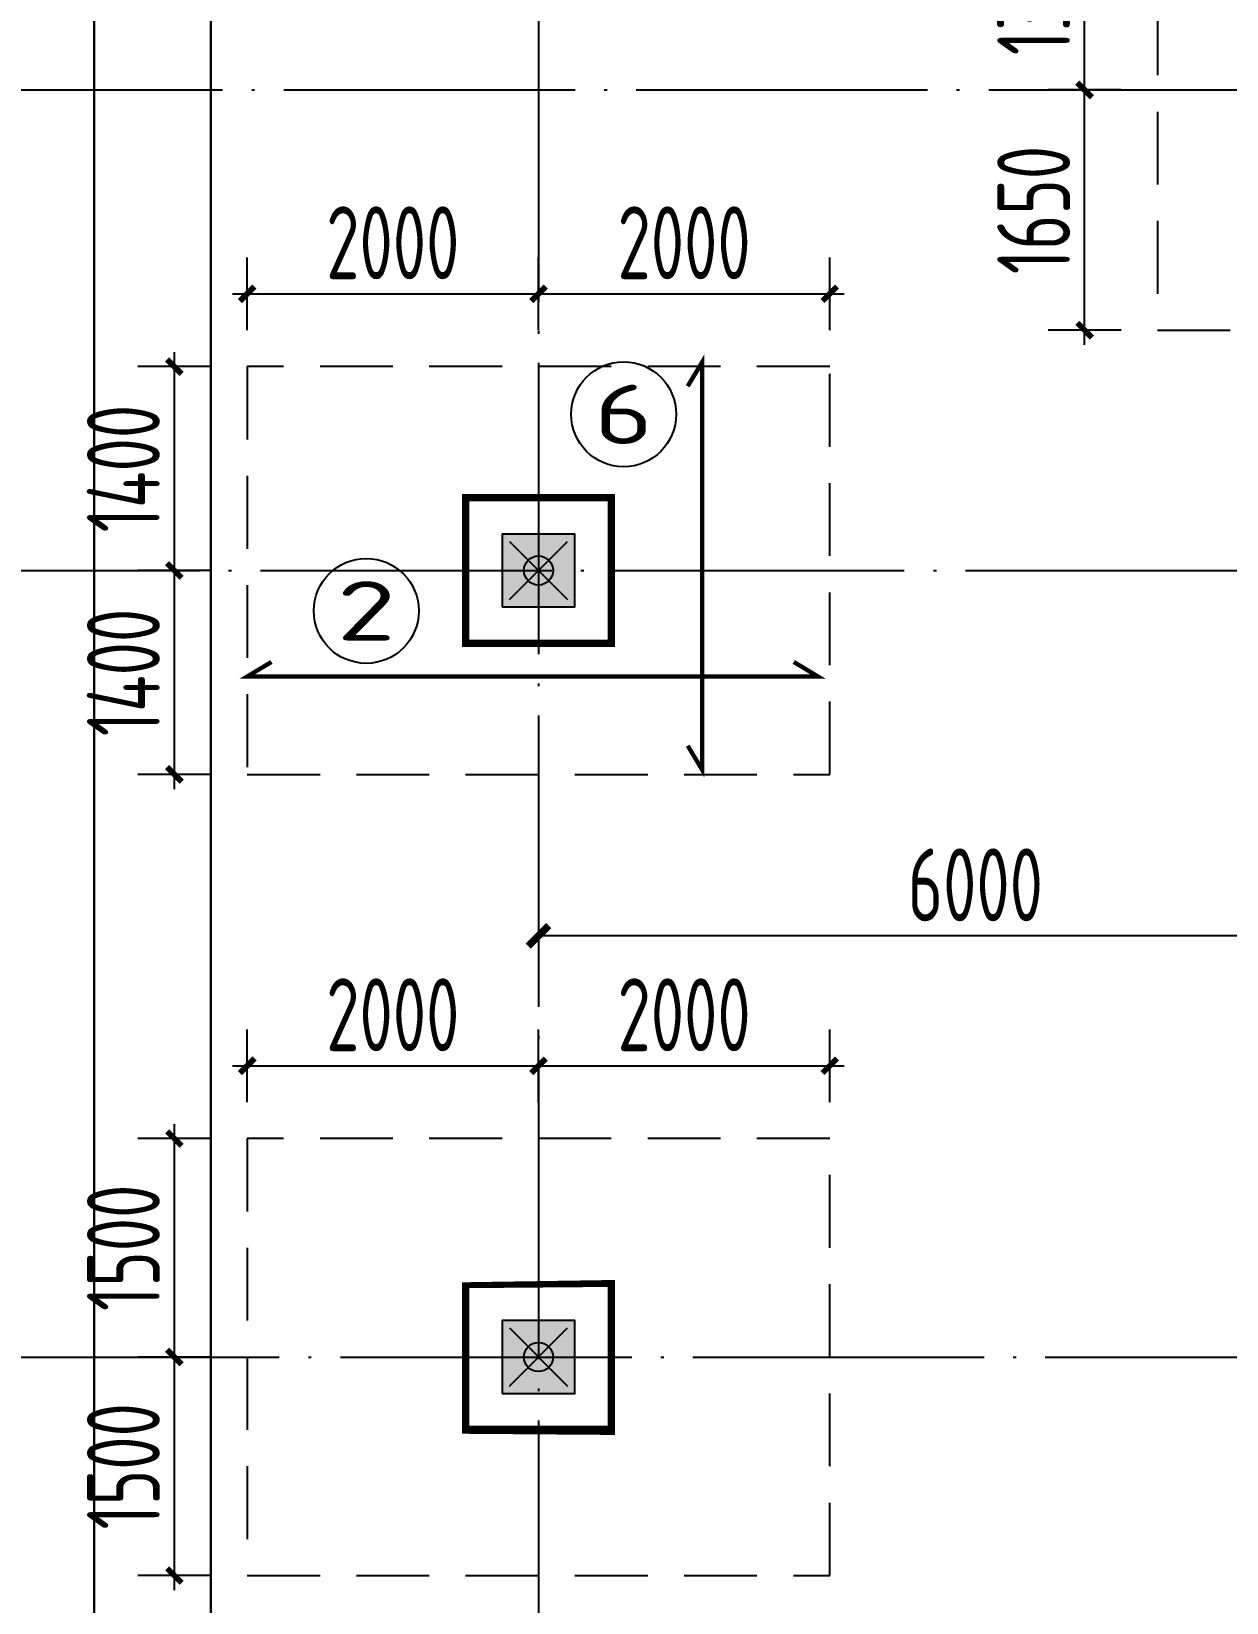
# Model space of a CAD drawing. Extents: x -57409 to 252654, y -8259 to 229119.
# Drawn here: x 131196 to 139402, y 89177 to 99964 of the extents above; entities that cross this region are included whole.
import ezdxf
from ezdxf.enums import TextEntityAlignment as Align

# ---------------------------------------------------------------- set-up
doc = ezdxf.new("R2010")
doc.units = 0
doc.header["$LTSCALE"] = 100
doc.header["$PDMODE"] = 35
doc.header["$PDSIZE"] = 200
doc.linetypes.add('DASHED', pattern=[0.75, 0.5, -0.25])
doc.linetypes.add('DOTE', pattern=[2.4200000000000004, 2, -0.2, 0.02, -0.2])
doc.layers.get('0').update_dxf_attribs({"linetype": 'CONTINUOUS'})
doc.layers.get('Defpoints').update_dxf_attribs({"linetype": 'CONTINUOUS'})
for name, color, linetype in [('B-TEXT', 3, 'CONTINUOUS'), ('codim', 7, 'CONTINUOUS'), ('COLU', 7, 'CONTINUOUS'), ('CT', 2, 'CONTINUOUS'), ('dote', 253, 'DOTE'), ('h填实-柱墙', 254, 'CONTINUOUS'), ('Z-AXIS', 3, 'CONTINUOUS'), ('Z-TEXT', 2, 'CONTINUOUS'), ('z柱下板带', 140, 'CONTINUOUS'), ('板底钢筋', 24, 'CONTINUOUS')]:
    doc.layers.add(name, color=color, linetype=linetype)
doc.layers.add('重心计算', color=7, linetype='CONTINUOUS', plot=False)
doc.styles.add('_TCH_AXIS', font='tssdeng.shx', dxfattribs={"width": 0.7, "bigfont": 'tssdchn.shx'})
doc.styles.add('COMPLEX', font='tssdeng.shx', dxfattribs={"width": 0.7, "bigfont": 'tssdchn.shx'})
doc.styles.add('Jgcad-DIM', font='tssdeng.shx', dxfattribs={"width": 0.7, "bigfont": 'tssdchn.shx'})
doc.styles.add('TSSD_Dimension', font='tssdeng.shx', dxfattribs={"width": 0.7})
doc.dimstyles.new('TSSD_100_100$0', dxfattribs={"dimtxt": 300, "dimasz": 100, "dimexe": 100, "dimexo": 250, "dimgap": 100, "dimtad": 1, "dimdec": 0, "dimzin": 0, "dimdsep": 46, "dimtxsty": 'TSSD_Dimension', "dimblk": '_tsdbk', "dimblk1": '_tsdbk', "dimblk2": '_tsdbk', "dimsah": 1, "dimcen": 0, "dimdle": 100, "dimclrt": 7, "dimadec": 0, "dimazin": 0, "dimtfac": 1, "dimtdec": 0, "dimtix": 1, "dimtmove": 2, "dimatfit": 3, "dimldrblk": '_tsdbk', "dimfxl": 1, "dimtolj": 1, "dimtzin": 0, "dimarcsym": 0})

# ---------------------------------------------------------------- blocks, each defined once
blk = doc.blocks.new('_tsdbk')
blk.add_line((-1, 0), (0, 0))
at = {"const_width": 0.5}
blk.add_lwpolyline([(-0.7000000000000001, -0.7000000000000001), (0.7000000000000001, 0.7000000000000001)], dxfattribs=at)
blk = doc.blocks.new('*D212')
at = {"layer": 'Defpoints', "color": 0}
for p in [(134677.6411610185, 94763.24189518913), (140677.6462207774, 94763.24189518936), (134677.6411610185, 93754.77070954102)]:
    blk.add_point(p, dxfattribs=at)
at = {"layer": 'Z-AXIS', "color": 0, "lineweight": -2}
for p, q in [((134677.6411610185, 94513.24189518913), (134677.6411610185, 93654.77070954102)), ((140677.6462207774, 94513.24189518936), (140677.6462207774, 93654.77070954102)), ((140577.6462207774, 93754.77070954102), (134777.6411610185, 93754.77070954102))]:
    blk.add_line(p, q, dxfattribs=at)
at = {"layer": 'Z-AXIS', "color": 0, "lineweight": -2, "xscale": 100, "yscale": 100, "zscale": 100, "rotation": 180}
blk.add_blockref('_tsdbk', (134677.6411610185, 93754.77070954102), dxfattribs=at)
at = {"layer": 'Z-AXIS', "color": 0, "lineweight": -2, "xscale": 100, "yscale": 100, "zscale": 100}
blk.add_blockref('_tsdbk', (140677.6462207774, 93754.77070954102), dxfattribs=at)
at = {"layer": 'Z-AXIS', "color": 7, "insert": (137677.643690898, 94104.77070954102), "char_height": 500, "attachment_point": 5, "style": 'TSSD_Dimension'}
blk.add_mtext('\\A1;6000', dxfattribs=at)
blk = doc.blocks.new('_AXISO')
blk.add_circle((2.273736754432321e-13, -5.684341886080801e-14), 0.5)
at = {"layer": 'B-TEXT', "style": 'COMPLEX', "width": 1.450892857142857}
blk.add_attdef('A', text='', height=0.56, dxfattribs=at).set_placement((0.2493750000001, -0.2800000000000296), (0.7493750000001, -0.2800000000000296), align=Align.FIT)
blk = doc.blocks.new('_ArchTick')
at = {"color": 0, "linetype": 'ByBlock', "const_width": 0.4}
blk.add_lwpolyline([(-0.5, -0.5), (0.5, 0.5)], dxfattribs=at)
blk = doc.blocks.new('*D1416')
at = {"layer": 'codim', "color": 7, "lineweight": -2}
for p, q in [((138677.6462207773, 99562.72304206315), (138177.6462207773, 99562.72304206315)), ((138677.6462207773, 97912.72304206321), (138177.6462207773, 97912.72304206321))]:
    blk.add_line(p, q, dxfattribs=at)
at = {"layer": 'codim', "color": 0, "lineweight": -2}
blk.add_line((138427.6462207773, 97812.72304206321), (138427.6462207773, 99662.72304206315), dxfattribs=at)
at = {"layer": 'Defpoints', "color": 0}
for p in [(138427.6462207773, 99562.72304206315), (138927.6462207773, 99562.72304206315), (138927.6462207773, 97912.72304206321)]:
    blk.add_point(p, dxfattribs=at)
at = {"layer": 'codim', "color": 0, "lineweight": -2, "xscale": 100, "yscale": 100, "zscale": 100}
for p, rotation in [((138427.6462207773, 99562.72304206315), 90), ((138427.6462207773, 97912.72304206321), 270)]:
    blk.add_blockref('_ArchTick', p, dxfattribs=dict(at, rotation=rotation))
at = {"layer": 'codim', "color": 1, "insert": (138077.6462207773, 98737.7230420632), "char_height": 500, "attachment_point": 5, "rotation": 90, "style": 'Jgcad-DIM'}
blk.add_mtext('\\A1;1650', dxfattribs=at)
blk = doc.blocks.new('*D1417')
at = {"layer": 'codim', "color": 0, "lineweight": -2}
blk.add_line((138427.6462207773, 99462.72304206315), (138427.6462207773, 101012.7230420634), dxfattribs=at)
at = {"layer": 'codim', "color": 7, "lineweight": -2}
for p, q in [((138677.6462207773, 100912.7230420634), (138177.6462207773, 100912.7230420634)), ((138677.6462207773, 99562.72304206315), (138177.6462207773, 99562.72304206315))]:
    blk.add_line(p, q, dxfattribs=at)
at = {"layer": 'Defpoints', "color": 0}
for p in [(138427.6462207773, 100912.7230420634), (138927.6462207773, 100912.7230420634), (138927.6462207773, 99562.72304206315)]:
    blk.add_point(p, dxfattribs=at)
at = {"layer": 'codim', "color": 0, "lineweight": -2, "xscale": 100, "yscale": 100, "zscale": 100}
for p, rotation in [((138427.6462207773, 100912.7230420634), 90), ((138427.6462207773, 99562.72304206315), 270)]:
    blk.add_blockref('_ArchTick', p, dxfattribs=dict(at, rotation=rotation))
at = {"layer": 'codim', "color": 1, "insert": (138077.6462207773, 100237.7230420633), "char_height": 500, "attachment_point": 5, "rotation": 90, "style": 'Jgcad-DIM'}
blk.add_mtext('\\A1;1350', dxfattribs=at)
blk = doc.blocks.new('*D972')
at = {"layer": 'codim', "color": 0, "lineweight": -2}
blk.add_line((132177.6411610185, 89262.72304205902), (132177.6411610185, 90962.72304205898), dxfattribs=at)
at = {"layer": 'codim', "color": 7, "lineweight": -2}
for p, q in [((132427.6411610186, 90862.72304205898), (131927.6411610185, 90862.72304205898)), ((132427.6411610185, 89362.72304205902), (131927.6411610185, 89362.72304205902))]:
    blk.add_line(p, q, dxfattribs=at)
at = {"layer": 'Defpoints', "color": 0}
for p in [(132177.6411610185, 90862.72304205898), (132677.6411610186, 90862.72304205898), (132677.6411610185, 89362.72304205902)]:
    blk.add_point(p, dxfattribs=at)
at = {"layer": 'codim', "color": 0, "lineweight": -2, "xscale": 100, "yscale": 100, "zscale": 100}
for p, rotation in [((132177.6411610185, 90862.72304205898), 90), ((132177.6411610185, 89362.72304205902), 270)]:
    blk.add_blockref('_ArchTick', p, dxfattribs=dict(at, rotation=rotation))
at = {"layer": 'codim', "color": 1, "insert": (131827.6411610185, 90112.723042059), "char_height": 500, "attachment_point": 5, "rotation": 90, "style": 'Jgcad-DIM'}
blk.add_mtext('\\A1;1500', dxfattribs=at)
blk = doc.blocks.new('*D973')
at = {"layer": 'codim', "color": 0, "lineweight": -2}
blk.add_line((132177.6411610185, 90762.72304205898), (132177.6411610185, 92462.72304205896), dxfattribs=at)
at = {"layer": 'codim', "color": 7, "lineweight": -2}
for p, q in [((132427.6411610186, 92362.72304205896), (131927.6411610185, 92362.72304205896)), ((132427.6411610186, 90862.72304205898), (131927.6411610185, 90862.72304205898))]:
    blk.add_line(p, q, dxfattribs=at)
at = {"layer": 'Defpoints', "color": 0}
for p in [(132177.6411610185, 92362.72304205896), (132677.6411610186, 92362.72304205896), (132677.6411610186, 90862.72304205898)]:
    blk.add_point(p, dxfattribs=at)
at = {"layer": 'codim', "color": 0, "lineweight": -2, "xscale": 100, "yscale": 100, "zscale": 100}
for p, rotation in [((132177.6411610185, 92362.72304205896), 90), ((132177.6411610185, 90862.72304205898), 270)]:
    blk.add_blockref('_ArchTick', p, dxfattribs=dict(at, rotation=rotation))
at = {"layer": 'codim', "color": 1, "insert": (131827.6411610185, 91612.72304205898), "char_height": 500, "attachment_point": 5, "rotation": 90, "style": 'Jgcad-DIM'}
blk.add_mtext('\\A1;1500', dxfattribs=at)
blk = doc.blocks.new('*D974')
at = {"layer": 'codim', "color": 7, "lineweight": -2}
for p, q in [((132677.6411610186, 92612.72304205896), (132677.6411610186, 93112.72304205896)), ((134677.6411610185, 92612.72304205892), (134677.6411610185, 93112.72304205896))]:
    blk.add_line(p, q, dxfattribs=at)
at = {"layer": 'codim', "color": 0, "lineweight": -2}
blk.add_line((132577.6411610186, 92862.72304205896), (134777.6411610185, 92862.72304205896), dxfattribs=at)
at = {"layer": 'Defpoints', "color": 0}
for p in [(134677.6411610185, 92862.72304205896), (132677.6411610186, 92362.72304205896), (134677.6411610185, 92362.72304205892)]:
    blk.add_point(p, dxfattribs=at)
at = {"layer": 'codim', "color": 0, "lineweight": -2, "xscale": 100, "yscale": 100, "zscale": 100, "rotation": 180}
blk.add_blockref('_ArchTick', (132677.6411610186, 92862.72304205896), dxfattribs=at)
at = {"layer": 'codim', "color": 0, "lineweight": -2, "xscale": 100, "yscale": 100, "zscale": 100}
blk.add_blockref('_ArchTick', (134677.6411610185, 92862.72304205896), dxfattribs=at)
at = {"layer": 'codim', "color": 1, "insert": (133677.6411610185, 93212.72304205896), "char_height": 500, "attachment_point": 5, "style": 'Jgcad-DIM'}
blk.add_mtext('\\A1;2000', dxfattribs=at)
blk = doc.blocks.new('*D975')
at = {"layer": 'codim', "color": 7, "lineweight": -2}
for p, q in [((134677.6411610185, 92612.72304205892), (134677.6411610185, 93112.72304205896)), ((136677.6411610185, 92612.72304205892), (136677.6411610185, 93112.72304205896))]:
    blk.add_line(p, q, dxfattribs=at)
at = {"layer": 'codim', "color": 0, "lineweight": -2}
blk.add_line((134577.6411610185, 92862.72304205896), (136777.6411610185, 92862.72304205896), dxfattribs=at)
at = {"layer": 'Defpoints', "color": 0}
for p in [(136677.6411610185, 92862.72304205896), (134677.6411610185, 92362.72304205892), (136677.6411610185, 92362.72304205892)]:
    blk.add_point(p, dxfattribs=at)
at = {"layer": 'codim', "color": 0, "lineweight": -2, "xscale": 100, "yscale": 100, "zscale": 100, "rotation": 180}
blk.add_blockref('_ArchTick', (134677.6411610185, 92862.72304205896), dxfattribs=at)
at = {"layer": 'codim', "color": 0, "lineweight": -2, "xscale": 100, "yscale": 100, "zscale": 100}
blk.add_blockref('_ArchTick', (136677.6411610185, 92862.72304205896), dxfattribs=at)
at = {"layer": 'codim', "color": 1, "insert": (135677.6411610185, 93212.72304205896), "char_height": 500, "attachment_point": 5, "style": 'Jgcad-DIM'}
blk.add_mtext('\\A1;2000', dxfattribs=at)
blk = doc.blocks.new('*D976')
at = {"layer": 'codim', "color": 0, "lineweight": -2}
blk.add_line((132177.6411610185, 94762.72304206324), (132177.6411610185, 96362.72304206327), dxfattribs=at)
at = {"layer": 'codim', "color": 7, "lineweight": -2}
for p, q in [((132427.6411610185, 96262.72304206327), (131927.6411610185, 96262.72304206327)), ((132427.6411610185, 94862.72304206324), (131927.6411610185, 94862.72304206324))]:
    blk.add_line(p, q, dxfattribs=at)
at = {"layer": 'Defpoints', "color": 0}
for p in [(132177.6411610185, 96262.72304206327), (132677.6411610185, 96262.72304206327), (132677.6411610185, 94862.72304206324)]:
    blk.add_point(p, dxfattribs=at)
at = {"layer": 'codim', "color": 0, "lineweight": -2, "xscale": 100, "yscale": 100, "zscale": 100}
for p, rotation in [((132177.6411610185, 96262.72304206327), 90), ((132177.6411610185, 94862.72304206324), 270)]:
    blk.add_blockref('_ArchTick', p, dxfattribs=dict(at, rotation=rotation))
at = {"layer": 'codim', "color": 1, "insert": (131827.6411610185, 95562.72304206327), "char_height": 500, "attachment_point": 5, "rotation": 90, "style": 'Jgcad-DIM'}
blk.add_mtext('\\A1;1400', dxfattribs=at)
blk = doc.blocks.new('*D977')
at = {"layer": 'codim', "color": 0, "lineweight": -2}
blk.add_line((132177.6411610185, 96162.72304206327), (132177.6411610185, 97762.72304206342), dxfattribs=at)
at = {"layer": 'codim', "color": 7, "lineweight": -2}
for p, q in [((132427.6411610185, 97662.72304206342), (131927.6411610185, 97662.72304206342)), ((132427.6411610185, 96262.72304206327), (131927.6411610185, 96262.72304206327))]:
    blk.add_line(p, q, dxfattribs=at)
at = {"layer": 'Defpoints', "color": 0}
for p in [(132177.6411610185, 97662.72304206342), (132677.6411610185, 97662.72304206342), (132677.6411610185, 96262.72304206327)]:
    blk.add_point(p, dxfattribs=at)
at = {"layer": 'codim', "color": 0, "lineweight": -2, "xscale": 100, "yscale": 100, "zscale": 100}
for p, rotation in [((132177.6411610185, 97662.72304206342), 90), ((132177.6411610185, 96262.72304206327), 270)]:
    blk.add_blockref('_ArchTick', p, dxfattribs=dict(at, rotation=rotation))
at = {"layer": 'codim', "color": 1, "insert": (131827.6411610185, 96962.72304206336), "char_height": 500, "attachment_point": 5, "rotation": 90, "style": 'Jgcad-DIM'}
blk.add_mtext('\\A1;1400', dxfattribs=at)
blk = doc.blocks.new('*D978')
at = {"layer": 'codim', "color": 7, "lineweight": -2}
for p, q in [((132677.6411610185, 97912.72304206342), (132677.6411610185, 98412.72304206342)), ((134677.6411610186, 97912.72304206342), (134677.6411610186, 98412.72304206342))]:
    blk.add_line(p, q, dxfattribs=at)
at = {"layer": 'codim', "color": 0, "lineweight": -2}
blk.add_line((132577.6411610185, 98162.72304206342), (134777.6411610186, 98162.72304206342), dxfattribs=at)
at = {"layer": 'Defpoints', "color": 0}
for p in [(134677.6411610186, 98162.72304206342), (132677.6411610185, 97662.72304206342), (134677.6411610186, 97662.72304206342)]:
    blk.add_point(p, dxfattribs=at)
at = {"layer": 'codim', "color": 0, "lineweight": -2, "xscale": 100, "yscale": 100, "zscale": 100, "rotation": 180}
blk.add_blockref('_ArchTick', (132677.6411610185, 98162.72304206342), dxfattribs=at)
at = {"layer": 'codim', "color": 0, "lineweight": -2, "xscale": 100, "yscale": 100, "zscale": 100}
blk.add_blockref('_ArchTick', (134677.6411610186, 98162.72304206342), dxfattribs=at)
at = {"layer": 'codim', "color": 1, "insert": (133677.6411610185, 98512.72304206342), "char_height": 500, "attachment_point": 5, "style": 'Jgcad-DIM'}
blk.add_mtext('\\A1;2000', dxfattribs=at)
blk = doc.blocks.new('*D979')
at = {"layer": 'codim', "color": 7, "lineweight": -2}
for p, q in [((134677.6411610186, 97912.72304206342), (134677.6411610186, 98412.72304206342)), ((136677.6411610185, 97912.72304206323), (136677.6411610185, 98412.72304206342))]:
    blk.add_line(p, q, dxfattribs=at)
at = {"layer": 'codim', "color": 0, "lineweight": -2}
blk.add_line((134577.6411610186, 98162.72304206342), (136777.6411610185, 98162.72304206342), dxfattribs=at)
at = {"layer": 'Defpoints', "color": 0}
for p in [(136677.6411610185, 98162.72304206342), (134677.6411610186, 97662.72304206342), (136677.6411610185, 97662.72304206323)]:
    blk.add_point(p, dxfattribs=at)
at = {"layer": 'codim', "color": 0, "lineweight": -2, "xscale": 100, "yscale": 100, "zscale": 100, "rotation": 180}
blk.add_blockref('_ArchTick', (134677.6411610186, 98162.72304206342), dxfattribs=at)
at = {"layer": 'codim', "color": 0, "lineweight": -2, "xscale": 100, "yscale": 100, "zscale": 100}
blk.add_blockref('_ArchTick', (136677.6411610185, 98162.72304206342), dxfattribs=at)
at = {"layer": 'codim', "color": 1, "insert": (135677.6411610185, 98512.72304206342), "char_height": 500, "attachment_point": 5, "style": 'Jgcad-DIM'}
blk.add_mtext('\\A1;2000', dxfattribs=at)
blk = doc.blocks.new('后浇带现场')
at = {"color": 6, "lineweight": 30}
for points in [[(806265.1024494087, 663345.6796154073), (787753.5622741231, 674230.0739679234), (759206.97510309, 674230.0739679402), (759206.97510309, 625070.0739679486)], [(805859.6177360527, 662656.0549731306), (787535.79750206, 673430.0739679234), (760006.97510309, 673430.0739679392), (760006.97510309, 625070.0739679486)]]:
    blk.add_lwpolyline(points, dxfattribs=at)

msp = doc.modelspace()

# ---------------------------------------------------------------- hatches: boundary and pattern name
at = {"layer": 'h填实-柱墙'}
for points in [[(134427.6411610178, 96012.72304206234), (134927.6411610185, 96012.72304206187), (134927.6411610177, 96512.72304206502), (134427.6411610189, 96512.7230420635)], [(134427.6411610176, 90612.72304205826), (134927.6411610167, 90612.72304205943), (134927.6411610175, 91112.72304205838), (134427.6411610166, 91112.7230420592)]]:
    msp.add_hatch(color=256, dxfattribs=at).paths.add_polyline_path(points)

# ---------------------------------------------------------------- linework, layer by layer
at = {"layer": 'COLU'}
for points in [[(134427.6411610178, 96012.72304206234), (134927.6411610185, 96012.72304206187), (134927.6411610177, 96512.72304206502), (134427.6411610189, 96512.7230420635)], [(134427.6411610176, 90612.72304205826), (134927.6411610167, 90612.72304205943), (134927.6411610175, 91112.72304205838), (134427.6411610166, 91112.7230420592)]]:
    msp.add_lwpolyline(points, close=True, dxfattribs=at)
at = {"layer": 'CT', "const_width": 49.99999999999999}
for points in [[(134177.6411610181, 95762.72304206374), (135177.6411610182, 95762.72304206245), (135177.6411610192, 96762.72304206269), (134177.6411610191, 96762.72304206374)], [(134177.641161018, 90362.72304205768), (135177.6411610181, 90362.72304206001), (135177.6411610162, 91362.72304206013), (134177.641161016, 91362.72304205791)]]:
    msp.add_lwpolyline(points, close=True, dxfattribs=at)
at = {"layer": 'dote', "ltscale": 10}
for p, q in [((134677.6411610168, 218687.8779629263), (134677.6411610188, 79862.72304205815)), ((120828.8422570885, 99562.72304206315), (140677.6462207773, 99562.72304206315)), ((72269.46474777008, 96262.72304206375), (151777.6411610168, 96262.72304206315)), ((80077.64116101939, 90862.72304205617), (151777.6411610175, 90862.72304205978))]:
    msp.add_line(p, q, dxfattribs=at)
at = {"layer": 'z柱下板带', "linetype": 'DASHED', "ltscale": 10}
for points in [[(138927.6411610175, 97912.7230420619), (142927.6411610175, 97912.7230420619), (142927.6411610175, 100912.7230420619), (138927.6411610175, 100912.7230420619)], [(132677.6411610169, 89362.72304205896), (136677.6411610169, 89362.72304205896), (136677.6411610169, 92362.72304205896), (132677.6411610169, 92362.72304205896)]]:
    msp.add_lwpolyline(points, close=True, dxfattribs=at)
at = {"layer": 'z柱下板带', "color": 181, "linetype": 'DASHED', "ltscale": 10}
msp.add_lwpolyline([(132677.6411610184, 94862.72304206301), (136677.6411610184, 94862.72304206301), (136677.6411610184, 97662.72304206301), (132677.6411610184, 97662.72304206301)], close=True, dxfattribs=at)
at = {"layer": '板底钢筋', "const_width": 30}
for points in [[(135702.3338072152, 95059.98343464511), (135802.3338072157, 94893.31625935214), (135802.3338072157, 97694.55031538568), (135702.3338072155, 97527.88314009312)], [(132844.3083363114, 95635.07872772461), (132677.6411610184, 95535.07872772409), (136596.741644221, 95535.07872772409), (136430.0744689284, 95635.07872772438)]]:
    msp.add_lwpolyline(points, dxfattribs=at)
at = {"layer": '重心计算', "color": 5}
for p in [(134677.6411610184, 96262.72304206301), (134677.6411610184, 96262.72304206301), (134677.6411610184, 96262.72304206302), (134677.6411610169, 90862.72304205896), (134677.6411610169, 90862.72304205896), (134677.6411610169, 90862.72304205898)]:
    msp.add_point(p, dxfattribs=at)

# ---------------------------------------------------------------- block references
at = {"color": 3, "lineweight": 30}
msp.add_blockref('后浇带现场', (-627579.0991567412, -547267.3510589206), dxfattribs=at)
at = {"layer": 'Z-TEXT'}
ref = msp.add_blockref('_AXISO', (135262.5401386492, 97335.22995952799), dxfattribs=dict(at, xscale=720.0000000000074, yscale=720, zscale=720, rotation=359.9996457873825))
ref.add_attrib('A', '6', dxfattribs={"layer": 'Z-AXIS', "color": 7, "height": 407.2935059634514, "rotation": 359.9996457873888, "style": '_TCH_AXIS', "width": 1.999999999998255}).set_placement((135058.8921266914, 97131.58446553015), (135466.1856326467, 97131.58194756988), align=Align.FIT)
ref = msp.add_blockref('_AXISO', (133495.5536663759, 95985.41369688962), dxfattribs=dict(at, xscale=720.0000000000074, yscale=720, zscale=720, rotation=359.9996457873825))
ref.add_attrib('A', '2', dxfattribs={"layer": 'Z-AXIS', "color": 7, "height": 407.2935059634514, "rotation": 359.9996457873888, "style": '_TCH_AXIS', "width": 1.857142857141237}).set_placement((133291.9056544181, 95781.76820289178), (133699.1991603734, 95781.76568493151), align=Align.FIT)

# ---------------------------------------------------------------- dimensions: what is measured, and where the dimension line sits
at = {"layer": 'codim'}
for base, p1, p2, picture, middle in [((138427.6462207773, 100912.7230420634), (138927.6462207773, 99562.72304206315), (138927.6462207773, 100912.7230420634), '*D1417', (138077.6462207773, 100237.7230420633)), ((138427.6462207773, 99562.72304206315), (138927.6462207773, 97912.72304206321), (138927.6462207773, 99562.72304206315), '*D1416', (138077.6462207773, 98737.7230420632)), ((132177.6411610185, 97662.72304206342), (132677.6411610185, 96262.72304206327), (132677.6411610185, 97662.72304206342), '*D977', (131827.6411610185, 96962.72304206336)), ((132177.6411610185, 96262.72304206327), (132677.6411610185, 94862.72304206324), (132677.6411610185, 96262.72304206327), '*D976', (131827.6411610185, 95562.72304206327)), ((132177.6411610185, 92362.72304205896), (132677.6411610186, 90862.72304205898), (132677.6411610186, 92362.72304205896), '*D973', (131827.6411610185, 91612.72304205898)), ((132177.6411610185, 90862.72304205898), (132677.6411610185, 89362.72304205902), (132677.6411610186, 90862.72304205898), '*D972', (131827.6411610185, 90112.723042059))]:
    dim = msp.add_linear_dim(base=base, p1=p1, p2=p2, angle=90, dimstyle='TSSD_100_100$0', override={"dimtxt": 500, "dimexe": 250, "dimtxsty": 'Jgcad-DIM', "dimblk": 'ArchTick', "dimblk1": 'ArchTick', "dimblk2": 'ArchTick', "dimclre": 7, "dimclrt": 1, "dimadec": 3}, dxfattribs=at)
    dim.commit()
    dim.dimension.update_dxf_attribs({"geometry": picture, "text_midpoint": middle})
for base, p1, p2, picture, middle in [((134677.6411610186, 98162.72304206342), (132677.6411610185, 97662.72304206342), (134677.6411610186, 97662.72304206342), '*D978', (133677.6411610185, 98512.72304206342)), ((136677.6411610185, 98162.72304206342), (134677.6411610186, 97662.72304206342), (136677.6411610185, 97662.72304206323), '*D979', (135677.6411610185, 98512.72304206342)), ((134677.6411610185, 92862.72304205896), (132677.6411610186, 92362.72304205896), (134677.6411610185, 92362.72304205892), '*D974', (133677.6411610185, 93212.72304205896)), ((136677.6411610185, 92862.72304205896), (134677.6411610185, 92362.72304205892), (136677.6411610185, 92362.72304205892), '*D975', (135677.6411610185, 93212.72304205896))]:
    dim = msp.add_linear_dim(base=base, p1=p1, p2=p2, dimstyle='TSSD_100_100$0', override={"dimtxt": 500, "dimexe": 250, "dimtxsty": 'Jgcad-DIM', "dimblk": 'ArchTick', "dimblk1": 'ArchTick', "dimblk2": 'ArchTick', "dimclre": 7, "dimclrt": 1, "dimadec": 3}, dxfattribs=at)
    dim.commit()
    dim.dimension.update_dxf_attribs({"geometry": picture, "text_midpoint": middle})
at = {"layer": 'Z-AXIS'}
dim = msp.add_linear_dim(base=(134677.6411610185, 93754.77070954102), p1=(140677.6462207774, 94763.24189518936), p2=(134677.6411610185, 94763.24189518913), dimstyle='TSSD_100_100$0', override={"dimtxt": 500}, dxfattribs=at)
dim.commit()
dim.dimension.update_dxf_attribs({"geometry": '*D212', "text_midpoint": (137677.643690898, 94104.77070954102)})

doc.saveas('drawing.dxf')
